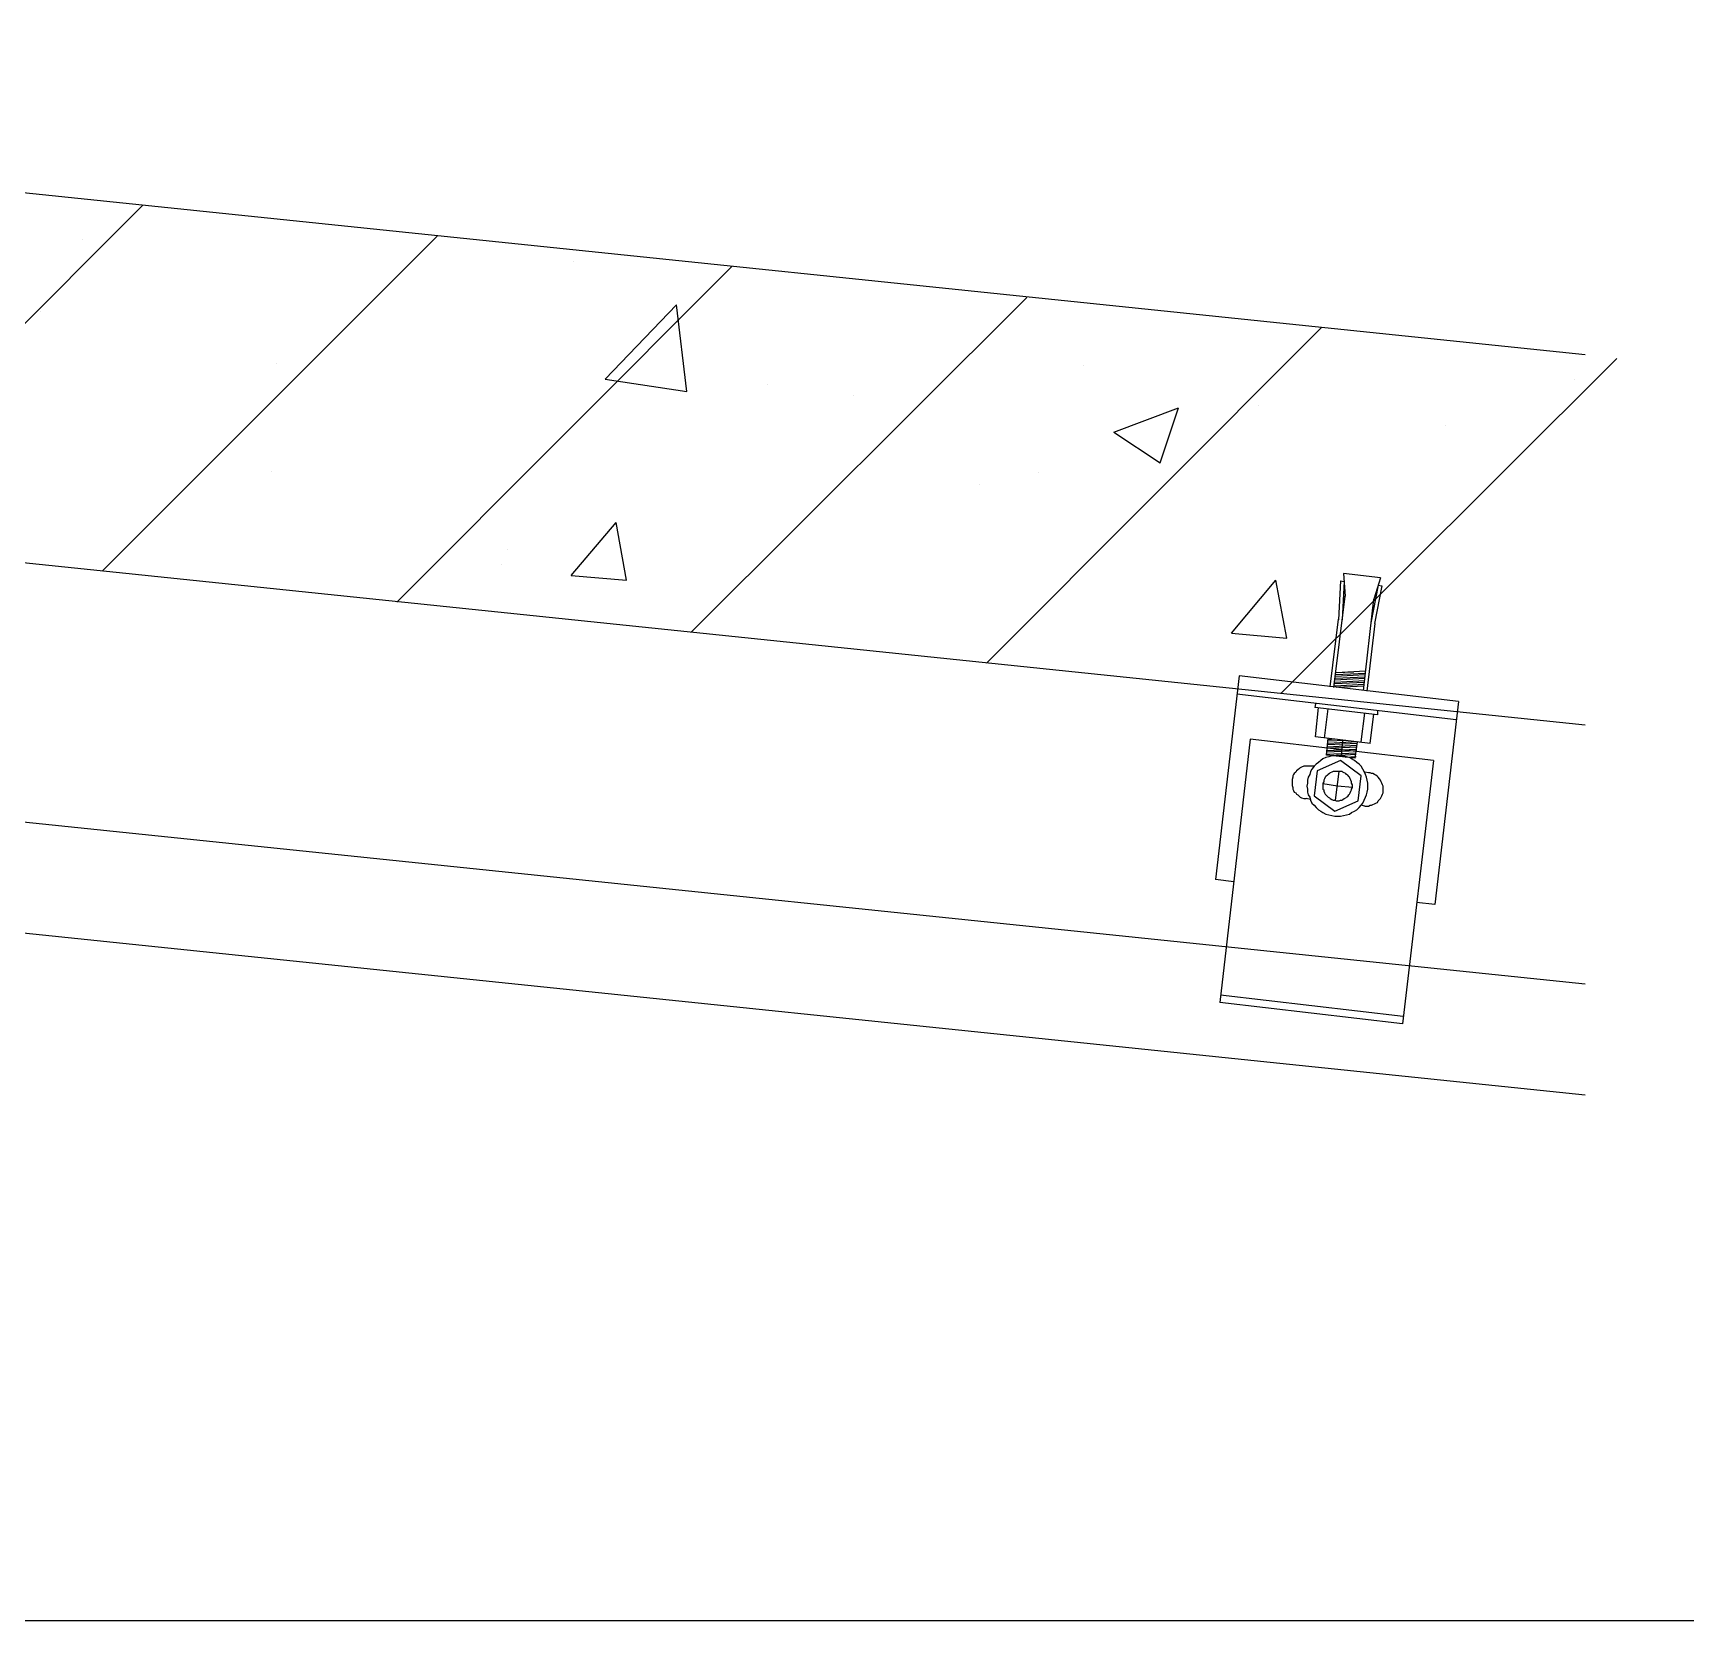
# Model space of a CAD drawing. Header units: metres. Extents: x 0 to 420, y 0 to 297.
# Drawn here: x 183.33 to 205.78, y 233.15 to 254.72 of the extents above; entities that cross this region are included whole.
import ezdxf

# ---------------------------------------------------------------- set-up
doc = ezdxf.new("R2010")
doc.units = ezdxf.units.M

msp = doc.modelspace()

# ---------------------------------------------------------------- linework, layer by layer
for p, q in [((204.41, 250.35), (162.28, 254.72)), ((180.26, 247.82), (184.82, 252.38)), ((184, 251.91), (184, 251.91)), ((184.27, 247.41), (188.82, 251.96)), ((188.27, 246.99), (192.82, 251.55)), ((190.67, 251.62), (190.67, 251.62)), ((191.1, 250.02), (192.07, 251.03)), ((192.21, 249.85), (192.07, 251.03)), ((192.27, 246.58), (196.83, 251.13)), ((183.43, 250.94), (183.43, 250.94)), ((204.41, 245.32), (152.28, 250.73)), ((196.28, 246.16), (200.83, 250.72)), ((186.63, 250.23), (186.63, 250.23)), ((197.6, 250.21), (197.6, 250.21)), ((200.28, 245.75), (204.84, 250.3)), ((191.1, 250.02), (192.21, 249.85)), ((193.31, 249.95), (193.31, 249.95)), ((204.27, 250.01), (204.27, 250.01)), ((194.47, 249.8), (194.47, 249.8)), ((199.98, 249.66), (199.98, 249.66)), ((198.01, 249.3), (198.89, 249.63)), ((198.64, 248.88), (198.89, 249.63)), ((198.01, 249.3), (198.64, 248.88)), ((202.51, 249.39), (202.51, 249.39)), ((186.57, 248.76), (186.57, 248.76)), ((196.19, 248.59), (196.19, 248.59)), ((196.98, 248.75), (196.98, 248.75)), ((190.64, 247.35), (191.25, 248.07)), ((191.39, 247.29), (191.25, 248.07)), ((189.77, 247.71), (189.77, 247.71)), ((204.41, 241.8), (148.78, 247.57)), ((189.69, 247.5), (189.69, 247.5)), ((190.64, 247.35), (191.39, 247.29)), ((199.61, 246.57), (200.21, 247.29)), ((200.36, 246.5), (200.21, 247.29)), ((201.09, 247.28), (201.06, 246.75)), ((201.09, 247.28), (201.14, 247.27)), ((201.14, 247.27), (201.11, 246.75)), ((201.63, 247.32), (201.13, 247.38)), ((201.13, 247.38), (201.15, 247.07)), ((201.6, 247.22), (201.5, 246.71)), ((201.63, 247.32), (201.54, 247.03)), ((201.65, 247.21), (201.55, 246.7)), ((201.6, 247.22), (201.65, 247.21)), ((201, 245.83), (201.15, 247.07)), ((201.4, 245.79), (201.54, 247.03)), ((200.95, 245.84), (201.06, 246.76)), ((199.61, 246.57), (200.36, 246.5)), ((201.45, 245.78), (201.56, 246.7)), ((204.41, 240.29), (147.28, 246.22)), ((199.04, 245.9), (199.04, 245.9)), ((199.71, 245.99), (199.39, 243.22)), ((202.69, 245.64), (199.71, 245.99)), ((199.98, 246.01), (199.98, 246.01)), ((201.42, 245.95), (201.01, 245.93)), ((201.42, 245.92), (201.01, 245.9)), ((201.41, 245.9), (201.01, 245.88)), ((201.41, 245.87), (201.01, 245.85)), ((201.43, 246.02), (201.02, 246)), ((201.42, 246), (201.02, 245.98)), ((201.42, 245.97), (201.02, 245.95)), ((201.43, 246.05), (201.03, 246.03)), ((201.27, 246.04), (201.03, 246.03)), ((201.41, 245.85), (201.04, 245.83)), ((202.66, 245.39), (199.68, 245.74)), ((200.75, 245.61), (200.74, 245.56)), ((202.69, 245.64), (202.37, 242.88)), ((201.59, 245.46), (200.74, 245.56)), ((200.75, 245.16), (200.79, 245.56)), ((200.87, 245.14), (200.92, 245.54)), ((201.37, 245.09), (201.42, 245.48)), ((201.49, 245.07), (201.54, 245.47)), ((201.59, 245.51), (201.59, 245.46)), ((199.86, 245.13), (199.45, 241.55)), ((202.35, 244.84), (199.86, 245.13)), ((201.49, 245.07), (200.75, 245.16)), ((200.9, 244.91), (200.92, 245.14)), ((201.31, 244.99), (200.9, 244.97)), ((201.31, 244.97), (200.9, 244.95)), ((201.3, 244.94), (200.9, 244.92)), ((201.32, 245.07), (200.91, 245.05)), ((201.31, 245.04), (200.91, 245.02)), ((201.31, 245.02), (200.91, 245)), ((201.01, 245.13), (200.92, 245.12)), ((201.16, 245.11), (200.92, 245.1)), ((201.32, 245.09), (200.92, 245.07)), ((201.1, 244.89), (201.12, 245.12)), ((201.29, 244.87), (201.32, 245.09)), ((200.53, 244.73), (200.51, 244.71)), ((200.54, 244.74), (200.53, 244.73)), ((200.56, 244.75), (200.54, 244.74)), ((200.59, 244.76), (200.56, 244.75)), ((200.61, 244.76), (200.59, 244.76)), ((200.63, 244.76), (200.61, 244.76)), ((200.65, 244.76), (200.63, 244.76)), ((200.67, 244.76), (200.65, 244.76)), ((200.68, 244.76), (200.67, 244.76)), ((200.73, 244.76), (200.68, 244.76)), ((200.7, 244.72), (200.68, 244.69)), ((200.73, 244.76), (200.7, 244.72)), ((200.76, 244.79), (200.73, 244.76)), ((200.79, 244.81), (200.76, 244.79)), ((201.09, 244.84), (200.77, 244.7)), ((200.82, 244.84), (200.79, 244.81)), ((200.85, 244.86), (200.82, 244.84)), ((200.89, 244.88), (200.85, 244.86)), ((200.93, 244.89), (200.89, 244.88)), ((201.29, 244.87), (200.9, 244.91)), ((200.97, 244.9), (200.93, 244.89)), ((201.01, 244.9), (200.97, 244.9)), ((201.3, 244.92), (201, 244.9)), ((201.05, 244.91), (201.01, 244.9)), ((201.09, 244.9), (201.05, 244.91)), ((201.13, 244.9), (201.09, 244.9)), ((201.37, 244.63), (201.09, 244.84)), ((201.17, 244.89), (201.13, 244.9)), ((201.3, 244.89), (201.15, 244.88)), ((201.21, 244.88), (201.17, 244.89)), ((201.24, 244.86), (201.21, 244.88)), ((201.28, 244.84), (201.24, 244.86)), ((201.31, 244.81), (201.28, 244.84)), ((201.34, 244.79), (201.31, 244.81)), ((201.37, 244.76), (201.34, 244.79)), ((201.39, 244.72), (201.37, 244.76)), ((201.41, 244.69), (201.39, 244.72)), ((202.35, 244.84), (201.93, 241.26)), ((200.44, 244.61), (200.43, 244.58)), ((200.43, 244.58), (200.43, 244.57)), ((200.43, 244.57), (200.43, 244.56)), ((200.43, 244.57), (200.43, 244.57)), ((200.43, 244.56), (200.43, 244.54)), ((200.43, 244.54), (200.43, 244.52)), ((200.43, 244.52), (200.43, 244.5)), ((200.43, 244.5), (200.44, 244.47)), ((200.45, 244.65), (200.44, 244.63)), ((200.44, 244.63), (200.44, 244.61)), ((200.46, 244.66), (200.45, 244.65)), ((200.48, 244.68), (200.46, 244.66)), ((200.49, 244.7), (200.48, 244.68)), ((200.51, 244.71), (200.49, 244.7)), ((200.64, 244.53), (200.63, 244.49)), ((200.63, 244.49), (200.64, 244.45)), ((200.65, 244.61), (200.64, 244.57)), ((200.64, 244.57), (200.64, 244.53)), ((200.67, 244.65), (200.65, 244.61)), ((200.68, 244.69), (200.67, 244.65)), ((200.77, 244.7), (200.73, 244.36)), ((200.86, 244.55), (200.85, 244.53)), ((200.85, 244.53), (200.85, 244.51)), ((201.05, 244.49), (200.85, 244.52)), ((200.85, 244.51), (200.85, 244.49)), ((200.85, 244.49), (200.85, 244.47)), ((200.87, 244.59), (200.86, 244.57)), ((200.86, 244.57), (200.86, 244.55)), ((200.88, 244.61), (200.87, 244.59)), ((200.89, 244.62), (200.88, 244.61)), ((200.91, 244.64), (200.89, 244.62)), ((200.92, 244.65), (200.91, 244.64)), ((200.94, 244.66), (200.92, 244.65)), ((200.95, 244.67), (200.94, 244.66)), ((200.97, 244.68), (200.95, 244.67)), ((200.99, 244.69), (200.97, 244.68)), ((201.01, 244.69), (200.99, 244.69)), ((201.03, 244.69), (201.01, 244.69)), ((201.02, 244.3), (201.07, 244.69)), ((201.05, 244.69), (201.03, 244.69)), ((201.07, 244.69), (201.05, 244.69)), ((201.25, 244.47), (201.05, 244.49)), ((201.09, 244.69), (201.07, 244.69)), ((201.11, 244.69), (201.09, 244.69)), ((201.12, 244.68), (201.11, 244.69)), ((201.14, 244.67), (201.12, 244.68)), ((201.16, 244.66), (201.14, 244.67)), ((201.17, 244.65), (201.16, 244.66)), ((201.19, 244.64), (201.17, 244.65)), ((201.2, 244.62), (201.19, 244.64)), ((201.21, 244.61), (201.2, 244.62)), ((201.22, 244.59), (201.21, 244.61)), ((201.23, 244.57), (201.22, 244.59)), ((201.24, 244.55), (201.23, 244.57)), ((201.24, 244.53), (201.24, 244.55)), ((201.25, 244.51), (201.24, 244.53)), ((201.25, 244.49), (201.25, 244.51)), ((201.25, 244.47), (201.25, 244.49)), ((201.33, 244.29), (201.37, 244.63)), ((201.43, 244.65), (201.41, 244.69)), ((201.47, 244.67), (201.42, 244.68)), ((201.44, 244.61), (201.43, 244.65)), ((201.45, 244.57), (201.44, 244.61)), ((201.46, 244.53), (201.45, 244.57)), ((201.46, 244.49), (201.46, 244.53)), ((201.46, 244.45), (201.46, 244.49)), ((201.49, 244.67), (201.47, 244.67)), ((201.51, 244.66), (201.49, 244.67)), ((201.53, 244.66), (201.51, 244.66)), ((201.55, 244.65), (201.53, 244.66)), ((201.57, 244.64), (201.55, 244.65)), ((201.59, 244.62), (201.57, 244.64)), ((201.6, 244.61), (201.59, 244.62)), ((201.62, 244.59), (201.6, 244.61)), ((201.63, 244.57), (201.62, 244.59)), ((201.64, 244.55), (201.63, 244.57)), ((201.65, 244.53), (201.64, 244.55)), ((201.66, 244.51), (201.65, 244.53)), ((201.67, 244.49), (201.66, 244.51)), ((201.67, 244.47), (201.67, 244.49)), ((200.44, 244.47), (200.44, 244.45)), ((200.44, 244.45), (200.45, 244.43)), ((200.45, 244.43), (200.46, 244.41)), ((200.46, 244.41), (200.48, 244.4)), ((200.48, 244.4), (200.49, 244.38)), ((200.49, 244.38), (200.51, 244.37)), ((200.51, 244.37), (200.53, 244.35)), ((200.53, 244.35), (200.54, 244.34)), ((200.54, 244.34), (200.56, 244.33)), ((200.56, 244.33), (200.59, 244.32)), ((200.59, 244.32), (200.61, 244.32)), ((200.61, 244.32), (200.62, 244.32)), ((200.68, 244.31), (200.62, 244.32)), ((200.64, 244.45), (200.64, 244.41)), ((200.64, 244.41), (200.65, 244.37)), ((200.65, 244.37), (200.67, 244.34)), ((200.67, 244.34), (200.68, 244.3)), ((200.68, 244.3), (200.7, 244.26)), ((200.73, 244.36), (201.01, 244.15)), ((200.85, 244.47), (200.85, 244.45)), ((200.85, 244.45), (200.86, 244.44)), ((200.86, 244.44), (200.86, 244.42)), ((200.86, 244.42), (200.87, 244.4)), ((200.87, 244.4), (200.88, 244.38)), ((200.88, 244.38), (200.89, 244.37)), ((200.89, 244.37), (200.91, 244.35)), ((200.91, 244.35), (200.92, 244.34)), ((200.92, 244.34), (200.94, 244.33)), ((200.94, 244.33), (200.95, 244.32)), ((200.95, 244.32), (200.97, 244.31)), ((200.97, 244.31), (200.99, 244.3)), ((200.99, 244.3), (201.01, 244.3)), ((201.01, 244.3), (201.03, 244.29)), ((201.01, 244.15), (201.33, 244.29)), ((201.03, 244.29), (201.05, 244.29)), ((201.05, 244.29), (201.07, 244.29)), ((201.07, 244.29), (201.09, 244.3)), ((201.09, 244.3), (201.11, 244.3)), ((201.11, 244.3), (201.12, 244.31)), ((201.12, 244.31), (201.14, 244.32)), ((201.14, 244.32), (201.16, 244.33)), ((201.16, 244.33), (201.17, 244.34)), ((201.17, 244.34), (201.19, 244.35)), ((201.19, 244.35), (201.2, 244.37)), ((201.2, 244.37), (201.21, 244.38)), ((201.21, 244.38), (201.22, 244.4)), ((201.22, 244.4), (201.23, 244.42)), ((201.23, 244.42), (201.24, 244.44)), ((201.24, 244.45), (201.25, 244.47)), ((201.24, 244.44), (201.24, 244.45)), ((201.39, 244.26), (201.41, 244.3)), ((201.41, 244.3), (201.43, 244.34)), ((201.43, 244.34), (201.44, 244.37)), ((201.44, 244.37), (201.45, 244.41)), ((201.45, 244.41), (201.46, 244.45)), ((201.57, 244.26), (201.59, 244.27)), ((201.59, 244.27), (201.6, 244.29)), ((201.6, 244.29), (201.62, 244.31)), ((201.62, 244.31), (201.63, 244.32)), ((201.63, 244.32), (201.64, 244.34)), ((201.64, 244.34), (201.65, 244.36)), ((201.65, 244.36), (201.66, 244.38)), ((201.66, 244.38), (201.67, 244.4)), ((201.67, 244.45), (201.67, 244.47)), ((201.67, 244.43), (201.67, 244.45)), ((201.67, 244.42), (201.67, 244.43)), ((201.67, 244.4), (201.67, 244.42)), ((201.67, 244.42), (201.67, 244.42)), ((200.7, 244.26), (200.73, 244.23)), ((200.73, 244.23), (200.76, 244.2)), ((200.76, 244.2), (200.79, 244.17)), ((200.79, 244.17), (200.82, 244.15)), ((200.82, 244.15), (200.85, 244.13)), ((200.85, 244.13), (200.89, 244.11)), ((200.89, 244.11), (200.93, 244.1)), ((200.93, 244.1), (200.97, 244.09)), ((200.97, 244.09), (201.01, 244.08)), ((201.01, 244.08), (201.05, 244.08)), ((201.05, 244.08), (201.09, 244.08)), ((201.09, 244.08), (201.13, 244.09)), ((201.13, 244.09), (201.17, 244.1)), ((201.17, 244.1), (201.21, 244.11)), ((201.21, 244.11), (201.24, 244.13)), ((201.24, 244.13), (201.28, 244.15)), ((201.28, 244.15), (201.31, 244.17)), ((201.31, 244.17), (201.34, 244.2)), ((201.34, 244.2), (201.37, 244.23)), ((201.37, 244.23), (201.39, 244.26)), ((201.42, 244.22), (201.37, 244.23)), ((201.42, 244.22), (201.42, 244.22)), ((201.42, 244.22), (201.45, 244.22)), ((201.45, 244.22), (201.47, 244.22)), ((201.47, 244.22), (201.49, 244.23)), ((201.49, 244.23), (201.51, 244.23)), ((201.51, 244.23), (201.53, 244.24)), ((201.53, 244.24), (201.55, 244.25)), ((201.55, 244.25), (201.57, 244.26)), ((199.64, 243.19), (199.39, 243.22)), ((202.37, 242.88), (202.12, 242.91)), ((201.94, 241.36), (199.46, 241.65)), ((201.93, 241.26), (199.45, 241.55)), ((215.95, 233.15), (127.34, 233.15)), ((215.95, 233.15), (127.34, 233.15))]:
    msp.add_line(p, q)

doc.saveas('drawing.dxf')
